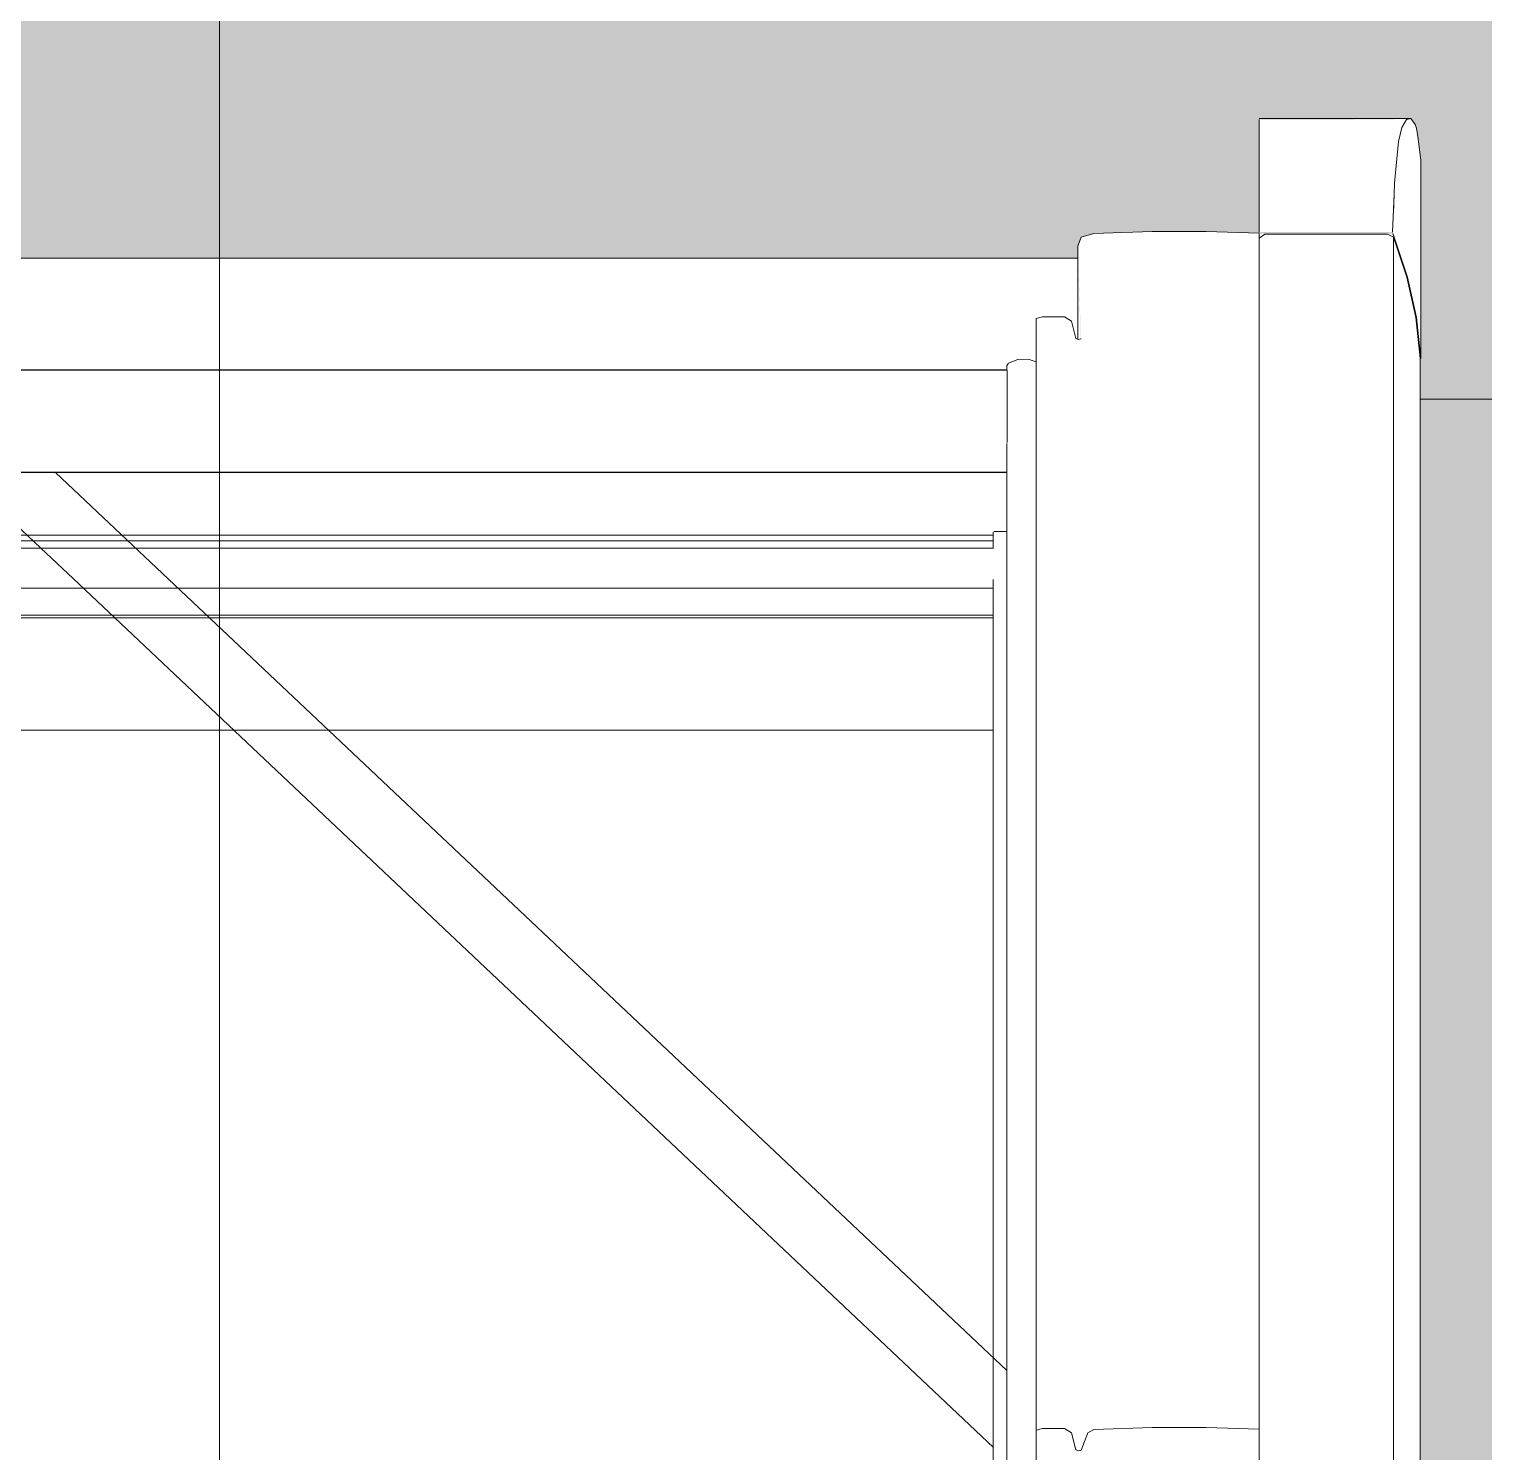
# Model space of a CAD drawing. Header units: metres. Extents: x -4 to 206, y -18 to 45.
# Drawn here: x 50.8279 to 51.2646, y -2.4431 to -2.016 of the extents above; entities that cross this region are included whole.
import ezdxf

# ---------------------------------------------------------------- set-up
doc = ezdxf.new("R2010")
doc.units = ezdxf.units.M
doc.header["$MEASUREMENT"] = 0
doc.set_wipeout_variables(frame=1)
doc.linetypes.add('Untersicht', pattern=[0.001, 0.0005, -0.0005])
doc.linetypes.add('Wipeout_Contour', pattern=[1, 0, -1])
for name, color, linetype in [('3._DD PP STG2_4_325 Dachfenster', 7, 'Continuous'), ('3._DD PP STG2_4_330 Dachaufbau', 7, 'Continuous'), ('3._DD PP STG2_4_851 Marker Schnitt', 7, 'Continuous')]:
    doc.layers.add(name, color=color, linetype=linetype)

msp = doc.modelspace()

# ---------------------------------------------------------------- linework, layer by layer
at = {"layer": '3._DD PP STG2_4_325 Dachfenster', "color": 7, "linetype": 'Continuous', "lineweight": 13, "ltscale": 1000, "true_color": 0xf4f4f4, "flags": 128}
for points in [[(51.1173, -2.24616), (50.5227, -2.24616)], [(50.5227, -2.2905), (51.1173, -2.2905)]]:
    msp.add_lwpolyline(points, dxfattribs=at)

# ---------------------------------------------------------------- wipeouts: each hides what was drawn before it
at = {"color": 254, "linetype": 'Wipeout_Contour', "lineweight": 0, "ltscale": 201.659994}
msp.add_wipeout([(51.19688, -2.12353), (49.53688, -2.12353), (49.53688, -2.14828), (51.19688, -2.14828)], dxfattribs=at).dxf.layer = '3._DD PP STG2_4_330 Dachaufbau'

# ---------------------------------------------------------------- next in the draw order: hatches: boundary and pattern name
at = {"layer": '3._DD PP STG2_4_330 Dachaufbau', "linetype": 'Continuous', "lineweight": 0, "true_color": 0x000000}
h = msp.add_hatch(color=18, dxfattribs=at)
h.paths.add_polyline_path([(52.21751, -4.33875), (52.2306, -1.28352), (45.62089, -1.28352), (45.62089, -1.29871), (48.77503, -1.29871), (48.77503, -4.33875)])
h.paths.add_polyline_path([(49.53688, -3.72888), (49.53688, -2.12353), (51.19688, -2.12353), (51.19688, -3.72888)], flags=0)

# ---------------------------------------------------------------- next in the draw order: linework, layer by layer
at = {"layer": '3._DD PP STG2_4_330 Dachaufbau', "color": 7, "linetype": 'Continuous', "lineweight": 18, "ltscale": 1000, "flags": 128}
msp.add_lwpolyline([(51.19688, -2.12353), (49.53688, -2.12353)], dxfattribs=at)
at = {"layer": '3._DD PP STG2_4_851 Marker Schnitt', "color": 7, "linetype": 'Untersicht', "lineweight": 13, "ltscale": 1000}
msp.add_line((39.18451, -2.12704), (53.15, -2.12704), dxfattribs=at)

# ---------------------------------------------------------------- next in the draw order: wipeouts: each hides what was drawn before it
at = {"color": 254, "linetype": 'Wipeout_Contour', "lineweight": 0, "ltscale": 203.469012}
msp.add_wipeout([(50.5185, -2.12907), (50.5185, -2.13338), (51.1215, -2.13338), (51.1215, -2.12907)], dxfattribs=at).dxf.layer = '3._DD PP STG2_4_325 Dachfenster'
at = {"color": 254, "linetype": 'Wipeout_Contour', "lineweight": 0, "ltscale": 203.47077}
msp.add_wipeout([(50.5186, -2.14116), (50.5186, -2.14222), (51.1214, -2.14222), (51.1214, -2.14116)], dxfattribs=at).dxf.layer = '3._DD PP STG2_4_325 Dachfenster'
at = {"color": 254, "linetype": 'Wipeout_Contour', "lineweight": 0, "ltscale": 204.833939}
msp.add_wipeout([(51.1429, -2.62022), (51.1437, -2.62022), (51.1437, -2.4426), (51.1429, -2.44281)], dxfattribs=at).dxf.layer = '3._DD PP STG2_4_325 Dachfenster'
at = {"color": 254, "linetype": 'Wipeout_Contour', "lineweight": 0, "ltscale": 201.669738}
msp.add_wipeout([(51.19688, -2.18363), (49.53688, -2.18363), (49.53688, -2.20131), (51.19688, -2.20131)], dxfattribs=at).dxf.layer = '3._DD PP STG2_4_330 Dachaufbau'

# ---------------------------------------------------------------- next in the draw order: linework, layer by layer
at = {"layer": '3._DD PP STG2_4_330 Dachaufbau', "color": 7, "linetype": 'Continuous', "lineweight": 18, "ltscale": 1000, "flags": 128}
msp.add_lwpolyline([(49.53688, -2.20131), (51.19688, -2.20131)], dxfattribs=at)

# ---------------------------------------------------------------- next in the draw order: wipeouts: each hides what was drawn before it
at = {"color": 254, "linetype": 'Wipeout_Contour', "lineweight": 0, "ltscale": 203.467768}
msp.add_wipeout([(50.5185, -2.11846), (50.5185, -2.12907), (51.1215, -2.12907), (51.1215, -2.11846)], dxfattribs=at).dxf.layer = '3._DD PP STG2_4_325 Dachfenster'
at = {"color": 254, "linetype": 'Wipeout_Contour', "lineweight": 0, "ltscale": 203.469797}
msp.add_wipeout([(50.5185, -2.1384), (51.1215, -2.1384), (51.1215, -2.13338), (50.5185, -2.13338)], dxfattribs=at).dxf.layer = '3._DD PP STG2_4_325 Dachfenster'
at = {"color": 254, "linetype": 'Wipeout_Contour', "lineweight": 0, "ltscale": 203.470913}
msp.add_wipeout([(50.5186, -2.14222), (50.5186, -2.14286), (51.1214, -2.14286), (51.1214, -2.14222)], dxfattribs=at).dxf.layer = '3._DD PP STG2_4_325 Dachfenster'
at = {"color": 254, "linetype": 'Wipeout_Contour', "lineweight": 0, "ltscale": 204.830757}
msp.add_wipeout([(51.1421, -2.62022), (51.1429, -2.62022), (51.1429, -2.44281), (51.1421, -2.44253)], dxfattribs=at).dxf.layer = '3._DD PP STG2_4_325 Dachfenster'
at = {"color": 254, "linetype": 'Wipeout_Contour', "lineweight": 0, "ltscale": 201.66516}
msp.add_wipeout([(51.19688, -2.14828), (49.53688, -2.14828), (49.53688, -2.18363), (51.19688, -2.18363)], dxfattribs=at).dxf.layer = '3._DD PP STG2_4_330 Dachaufbau'

# ---------------------------------------------------------------- next in the draw order: linework, layer by layer
at = {"layer": '3._DD PP STG2_4_330 Dachaufbau', "color": 7, "linetype": 'Continuous', "lineweight": 18, "ltscale": 1000, "flags": 128}
msp.add_lwpolyline([(51.19688, -3.72888), (51.19688, -2.12353)], dxfattribs=at)

# ---------------------------------------------------------------- next in the draw order: wipeouts: each hides what was drawn before it
at = {"color": 254, "linetype": 'Wipeout_Contour', "lineweight": 0, "ltscale": 203.471026}
msp.add_wipeout([(50.5186, -2.14286), (50.5186, -2.14356), (51.1214, -2.14356), (51.1214, -2.14286)], dxfattribs=at).dxf.layer = '3._DD PP STG2_4_325 Dachfenster'
at = {"color": 254, "linetype": 'Wipeout_Contour', "lineweight": 0, "ltscale": 204.827381}
msp.add_wipeout([(51.1408, -2.62022), (51.1421, -2.62022), (51.1421, -2.44253), (51.1408, -2.43737)], dxfattribs=at).dxf.layer = '3._DD PP STG2_4_325 Dachfenster'

# ---------------------------------------------------------------- next in the draw order: wipeouts: each hides what was drawn before it
at = {"color": 254, "linetype": 'Wipeout_Contour', "lineweight": 0, "ltscale": 305.202313}
msp.add_wipeout([(50.5185, -2.13925), (50.5185, -2.1401), (50.5186, -2.14116), (51.1214, -2.14116), (51.1214, -2.14037), (51.1215, -2.13925)], dxfattribs=at).dxf.layer = '3._DD PP STG2_4_325 Dachfenster'
at = {"color": 254, "linetype": 'Wipeout_Contour', "lineweight": 0, "ltscale": 203.47155}
msp.add_wipeout([(50.5186, -2.14901), (51.1214, -2.14901), (51.1214, -2.14356), (50.5186, -2.14356)], dxfattribs=at).dxf.layer = '3._DD PP STG2_4_325 Dachfenster'
at = {"color": 254, "linetype": 'Wipeout_Contour', "lineweight": 0, "ltscale": 204.801714}
msp.add_wipeout([(51.1321, -2.62022), (51.1387, -2.62022), (51.1387, -2.43609), (51.1321, -2.43609)], dxfattribs=at).dxf.layer = '3._DD PP STG2_4_325 Dachfenster'
at = {"color": 254, "linetype": 'Wipeout_Contour', "lineweight": 0, "ltscale": 204.840349}
msp.add_wipeout([(51.1437, -2.62022), (51.1457, -2.62022), (51.1457, -2.43744), (51.1437, -2.4426)], dxfattribs=at).dxf.layer = '3._DD PP STG2_4_325 Dachfenster'

# ---------------------------------------------------------------- next in the draw order: wipeouts: each hides what was drawn before it
at = {"color": 254, "linetype": 'Wipeout_Contour', "lineweight": 0, "ltscale": 203.470287}
msp.add_wipeout([(50.5185, -2.1384), (50.5185, -2.13925), (51.1215, -2.13925), (51.1215, -2.1384)], dxfattribs=at).dxf.layer = '3._DD PP STG2_4_325 Dachfenster'
at = {"color": 254, "linetype": 'Wipeout_Contour', "lineweight": 0, "ltscale": 204.78486}
msp.add_wipeout([(51.1302, -2.62022), (51.1321, -2.62022), (51.1321, -2.43609), (51.1302, -2.43659)], dxfattribs=at).dxf.layer = '3._DD PP STG2_4_325 Dachfenster'
at = {"color": 254, "linetype": 'Wipeout_Contour', "lineweight": 0, "ltscale": 204.819425}
msp.add_wipeout([(51.1387, -2.62022), (51.1408, -2.62022), (51.1408, -2.43737), (51.1387, -2.43609)], dxfattribs=at).dxf.layer = '3._DD PP STG2_4_325 Dachfenster'
at = {"color": 254, "linetype": 'Wipeout_Contour', "lineweight": 0, "ltscale": 204.846756}
msp.add_wipeout([(51.1457, -2.62022), (51.1475, -2.62022), (51.1475, -2.43638), (51.1457, -2.43744)], dxfattribs=at).dxf.layer = '3._DD PP STG2_4_325 Dachfenster'

# ---------------------------------------------------------------- next in the draw order: wipeouts: each hides what was drawn before it
at = {"color": 254, "linetype": 'Wipeout_Contour', "lineweight": 0, "ltscale": 255.580879}
msp.add_wipeout([(51.1436, -2.10894), (51.1429, -2.10913), (51.1429, -2.44281), (51.1437, -2.4426), (51.1437, -2.10888)], dxfattribs=at).dxf.layer = '3._DD PP STG2_4_325 Dachfenster'
at = {"color": 254, "linetype": 'Wipeout_Contour', "lineweight": 0, "ltscale": 204.885339}
msp.add_wipeout([(51.1475, -2.62022), (51.1651, -2.62022), (51.1651, -2.43581), (51.1475, -2.43638)], dxfattribs=at).dxf.layer = '3._DD PP STG2_4_325 Dachfenster'

# ---------------------------------------------------------------- next in the draw order: wipeouts: each hides what was drawn before it
at = {"color": 254, "linetype": 'Wipeout_Contour', "lineweight": 0, "ltscale": 204.778632}
msp.add_wipeout([(51.1421, -2.10884), (51.1408, -2.10368), (51.1408, -2.43737), (51.1421, -2.44253)], dxfattribs=at).dxf.layer = '3._DD PP STG2_4_325 Dachfenster'
at = {"color": 254, "linetype": 'Wipeout_Contour', "lineweight": 0, "ltscale": 204.952705}
msp.add_wipeout([(51.1651, -2.62022), (51.1813, -2.62022), (51.1813, -2.43581), (51.1651, -2.43581)], dxfattribs=at).dxf.layer = '3._DD PP STG2_4_325 Dachfenster'

# ---------------------------------------------------------------- next in the draw order: wipeouts: each hides what was drawn before it
at = {"color": 254, "linetype": 'Wipeout_Contour', "lineweight": 0, "ltscale": 204.754059}
msp.add_wipeout([(51.1321, -2.10241), (51.1321, -2.43609), (51.1387, -2.43609), (51.1387, -2.10241)], dxfattribs=at).dxf.layer = '3._DD PP STG2_4_325 Dachfenster'
at = {"color": 254, "linetype": 'Wipeout_Contour', "lineweight": 0, "ltscale": 204.791602}
msp.add_wipeout([(51.1457, -2.10372), (51.1437, -2.10888), (51.1437, -2.4426), (51.1457, -2.43744)], dxfattribs=at).dxf.layer = '3._DD PP STG2_4_325 Dachfenster'
at = {"color": 254, "linetype": 'Wipeout_Contour', "lineweight": 0, "ltscale": 205.016961}
msp.add_wipeout([(51.1813, -2.62022), (51.1972, -2.62022), (51.1972, -2.43632), (51.1813, -2.43581)], dxfattribs=at).dxf.layer = '3._DD PP STG2_4_325 Dachfenster'

# ---------------------------------------------------------------- next in the draw order: wipeouts: each hides what was drawn before it
at = {"color": 254, "linetype": 'Wipeout_Contour', "lineweight": 0, "ltscale": 204.737086}
msp.add_wipeout([(51.1302, -2.43659), (51.1321, -2.43609), (51.1321, -2.10241), (51.1302, -2.10291)], dxfattribs=at).dxf.layer = '3._DD PP STG2_4_325 Dachfenster'
at = {"color": 254, "linetype": 'Wipeout_Contour', "lineweight": 0, "ltscale": 204.798883}
msp.add_wipeout([(51.1457, -2.43744), (51.1475, -2.43638), (51.1475, -2.10266), (51.1457, -2.10372)], dxfattribs=at).dxf.layer = '3._DD PP STG2_4_325 Dachfenster'
at = {"color": 254, "linetype": 'Wipeout_Contour', "lineweight": 0, "ltscale": 204.783575}
msp.add_wipeout([(51.1429, -2.10913), (51.1421, -2.10884), (51.1421, -2.44253), (51.1429, -2.44281)], dxfattribs=at).dxf.layer = '3._DD PP STG2_4_325 Dachfenster'

# ---------------------------------------------------------------- next in the draw order: linework, layer by layer
at = {"layer": '3._DD PP STG2_4_325 Dachfenster', "color": 7, "linetype": 'Continuous', "lineweight": 13, "ltscale": 1000, "flags": 128}
for points in [[(51.1421, -2.44253), (51.1429, -2.44281)], [(51.1429, -2.44281), (51.1437, -2.4426)]]:
    msp.add_lwpolyline(points, dxfattribs=at)

# ---------------------------------------------------------------- next in the draw order: wipeouts: each hides what was drawn before it
at = {"color": 254, "linetype": 'Wipeout_Contour', "lineweight": 0, "ltscale": 204.771477}
msp.add_wipeout([(51.1387, -2.10241), (51.1387, -2.43609), (51.1408, -2.43737), (51.1408, -2.10368)], dxfattribs=at).dxf.layer = '3._DD PP STG2_4_325 Dachfenster'
at = {"color": 254, "linetype": 'Wipeout_Contour', "lineweight": 0, "ltscale": 204.837542}
msp.add_wipeout([(51.1475, -2.10266), (51.1475, -2.43638), (51.1651, -2.43581), (51.1651, -2.10209)], dxfattribs=at).dxf.layer = '3._DD PP STG2_4_325 Dachfenster'

# ---------------------------------------------------------------- next in the draw order: linework, layer by layer
at = {"layer": '3._DD PP STG2_4_325 Dachfenster', "color": 7, "linetype": 'Continuous', "lineweight": 13, "ltscale": 1000, "flags": 128}
for points in [[(51.1387, -2.43609), (51.1408, -2.43737)], [(51.1457, -2.43744), (51.1475, -2.43638)], [(51.1408, -2.43737), (51.1421, -2.44253)], [(51.1437, -2.4426), (51.1457, -2.43744)]]:
    msp.add_lwpolyline(points, dxfattribs=at)

# ---------------------------------------------------------------- next in the draw order: wipeouts: each hides what was drawn before it
at = {"color": 254, "linetype": 'Wipeout_Contour', "lineweight": 0, "ltscale": 154.085473}
msp.add_wipeout([(51.1427, -2.08116), (51.1427, -2.10906), (51.1436, -2.10894)], dxfattribs=at).dxf.layer = '3._DD PP STG2_4_325 Dachfenster'
at = {"color": 254, "linetype": 'Wipeout_Contour', "lineweight": 0, "ltscale": 204.905055}
msp.add_wipeout([(51.1651, -2.10209), (51.1651, -2.43581), (51.1813, -2.43581), (51.1813, -2.10209)], dxfattribs=at).dxf.layer = '3._DD PP STG2_4_325 Dachfenster'

# ---------------------------------------------------------------- next in the draw order: wipeouts: each hides what was drawn before it
at = {"color": 254, "linetype": 'Wipeout_Contour', "lineweight": 0, "ltscale": 205.082428}
msp.add_wipeout([(51.14371, -2.07849), (51.1427, -2.08116), (51.1437, -2.10881), (51.1457, -2.10372)], dxfattribs=at).dxf.layer = '3._DD PP STG2_4_325 Dachfenster'
at = {"color": 254, "linetype": 'Wipeout_Contour', "lineweight": 0, "ltscale": 204.969207}
msp.add_wipeout([(51.1813, -2.43581), (51.1972, -2.43632), (51.1972, -2.10261), (51.1813, -2.10209)], dxfattribs=at).dxf.layer = '3._DD PP STG2_4_325 Dachfenster'

# ---------------------------------------------------------------- next in the draw order: wipeouts: each hides what was drawn before it
at = {"color": 254, "linetype": 'Wipeout_Contour', "lineweight": 0, "ltscale": 153.565182}
msp.add_wipeout([(51.1475, -2.10266), (51.1437, -2.0784), (51.1457, -2.10372)], dxfattribs=at).dxf.layer = '3._DD PP STG2_4_325 Dachfenster'

# ---------------------------------------------------------------- next in the draw order: wipeouts: each hides what was drawn before it
at = {"color": 254, "linetype": 'Wipeout_Contour', "lineweight": 0, "ltscale": 153.055021}
msp.add_wipeout([(51.1475, -2.07734), (51.1437, -2.0784), (51.1475, -2.10266)], dxfattribs=at).dxf.layer = '3._DD PP STG2_4_325 Dachfenster'

# ---------------------------------------------------------------- next in the draw order: linework, layer by layer
at = {"layer": '3._DD PP STG2_4_325 Dachfenster', "color": 7, "linetype": 'Continuous', "lineweight": 13, "ltscale": 1000, "flags": 128}
msp.add_lwpolyline([(51.1427, -2.08116), (51.1437, -2.0784)], dxfattribs=at)

# ---------------------------------------------------------------- next in the draw order: wipeouts: each hides what was drawn before it
at = {"color": 254, "linetype": 'Wipeout_Contour', "lineweight": 0, "ltscale": 204.80523}
msp.add_wipeout([(51.1651, -2.07678), (51.1475, -2.07734), (51.1475, -2.10266), (51.1651, -2.10209)], dxfattribs=at).dxf.layer = '3._DD PP STG2_4_325 Dachfenster'
at = {"color": 254, "linetype": 'Wipeout_Contour', "lineweight": 0, "ltscale": 203.462331}
msp.add_wipeout([(50.4973, -2.09675), (51.1427, -2.09675), (51.1427, -2.0848), (50.4973, -2.0848)], dxfattribs=at).dxf.layer = '3._DD PP STG2_4_325 Dachfenster'

# ---------------------------------------------------------------- next in the draw order: linework, layer by layer
at = {"layer": '3._DD PP STG2_4_325 Dachfenster', "color": 7, "linetype": 'Continuous', "lineweight": 13, "ltscale": 1000, "flags": 128}
msp.add_lwpolyline([(50.4973, -2.08473), (51.1427, -2.08473)], dxfattribs=at)

# ---------------------------------------------------------------- next in the draw order: wipeouts: each hides what was drawn before it
at = {"color": 254, "linetype": 'Wipeout_Contour', "lineweight": 0, "ltscale": 204.873158}
msp.add_wipeout([(51.1651, -2.07678), (51.1651, -2.10209), (51.1813, -2.10209), (51.1813, -2.07678)], dxfattribs=at).dxf.layer = '3._DD PP STG2_4_325 Dachfenster'
at = {"color": 254, "linetype": 'Wipeout_Contour', "lineweight": 0, "ltscale": 813.861483}
msp.add_wipeout([(50.4973, -2.10906), (50.4979, -2.10884), (50.4992, -2.10368), (50.5013, -2.10241), (50.5079, -2.10241), (50.5098, -2.10291), (50.5098, -2.11132), (51.1302, -2.11132), (51.1302, -2.10291), (51.1321, -2.10241), (51.1387, -2.10241), (51.1408, -2.10368), (51.1421, -2.10884), (51.1427, -2.10906), (51.1427, -2.09675), (50.4973, -2.09675)], dxfattribs=at).dxf.layer = '3._DD PP STG2_4_325 Dachfenster'

# ---------------------------------------------------------------- next in the draw order: linework, layer by layer
at = {"layer": '3._DD PP STG2_4_325 Dachfenster', "color": 7, "linetype": 'Continuous', "lineweight": 13, "ltscale": 1000, "flags": 128}
for points in [[(51.1427, -2.10906), (51.1427, -2.08116)], [(51.1302, -2.10291), (51.1321, -2.10241), (51.1387, -2.10241)], [(51.1387, -2.10241), (51.1408, -2.10368)], [(51.1408, -2.10368), (51.1421, -2.10884)], [(51.1421, -2.10884), (51.1429, -2.10913)], [(51.1429, -2.10913), (51.1436, -2.10894)]]:
    msp.add_lwpolyline(points, dxfattribs=at)

# ---------------------------------------------------------------- next in the draw order: wipeouts: each hides what was drawn before it
at = {"color": 254, "linetype": 'Wipeout_Contour', "lineweight": 0, "ltscale": 204.936979}
msp.add_wipeout([(51.1813, -2.07678), (51.1813, -2.10209), (51.1972, -2.10261), (51.1972, -2.07729)], dxfattribs=at).dxf.layer = '3._DD PP STG2_4_325 Dachfenster'
at = {"color": 254, "linetype": 'Wipeout_Contour', "lineweight": 0, "ltscale": 712.177116}
msp.add_wipeout([(50.5098, -2.11132), (50.5098, -2.11589), (50.5122, -2.11507), (50.5153, -2.11514), (50.5181, -2.11627), (50.5186, -2.11712), (50.5186, -2.11825), (51.1214, -2.11825), (51.1214, -2.11712), (51.1219, -2.11627), (51.1247, -2.11514), (51.1278, -2.11507), (51.1302, -2.11589), (51.1302, -2.11132)], dxfattribs=at).dxf.layer = '3._DD PP STG2_4_325 Dachfenster'

# ---------------------------------------------------------------- next in the draw order: wipeouts: each hides what was drawn before it
at = {"color": 254, "linetype": 'Wipeout_Contour', "lineweight": 0, "ltscale": 613.051283}
msp.add_wipeout([(51.1972, -2.07737), (51.1972, -2.07877), (51.1989, -2.07751), (51.2357, -2.07751), (51.2375, -2.07847), (51.2415, -2.09042), (51.2442, -2.10259), (51.2455, -2.11484), (51.2444, -2.10259), (51.2417, -2.09042), (51.2377, -2.07847), (51.23728, -2.07737)], dxfattribs=at).dxf.layer = '3._DD PP STG2_4_325 Dachfenster'
at = {"color": 254, "linetype": 'Wipeout_Contour', "lineweight": 0, "ltscale": 307.81518}
msp.add_wipeout([(51.1219, -2.11627), (51.1214, -2.11712), (51.1214, -2.11825), (51.1215, -2.1401), (51.1214, -2.62022), (51.1219, -2.62022)], dxfattribs=at).dxf.layer = '3._DD PP STG2_4_325 Dachfenster'
at = {"color": 254, "linetype": 'Wipeout_Contour', "lineweight": 0, "ltscale": 204.747969}
msp.add_wipeout([(51.1302, -2.11589), (51.1278, -2.11507), (51.1278, -2.62022), (51.1302, -2.62022)], dxfattribs=at).dxf.layer = '3._DD PP STG2_4_325 Dachfenster'

# ---------------------------------------------------------------- next in the draw order: linework, layer by layer
at = {"layer": '3._DD PP STG2_4_325 Dachfenster', "color": 7, "linetype": 'Continuous', "lineweight": 13, "ltscale": 1000, "flags": 128}
for points in [[(51.1302, -2.10291), (51.1302, -2.43659), (51.1302, -2.62022)], [(51.1302, -2.43659), (51.1321, -2.43609), (51.1387, -2.43609)]]:
    msp.add_lwpolyline(points, dxfattribs=at)

# ---------------------------------------------------------------- next in the draw order: wipeouts: each hides what was drawn before it
at = {"color": 254, "linetype": 'Wipeout_Contour', "lineweight": 0, "ltscale": 359.508771}
msp.add_wipeout([(51.2377, -2.07847), (51.2417, -2.09042), (51.2417, -2.04309), (51.24, -2.04549), (51.23903, -2.04971), (51.23782, -2.06223), (51.2377, -2.06543)], dxfattribs=at).dxf.layer = '3._DD PP STG2_4_325 Dachfenster'
at = {"color": 254, "linetype": 'Wipeout_Contour', "lineweight": 0, "ltscale": 204.725235}
msp.add_wipeout([(51.1219, -2.11627), (51.1219, -2.62022), (51.1247, -2.62022), (51.1247, -2.11514)], dxfattribs=at).dxf.layer = '3._DD PP STG2_4_325 Dachfenster'

# ---------------------------------------------------------------- next in the draw order: linework, layer by layer
at = {"layer": '3._DD PP STG2_4_325 Dachfenster', "color": 7, "linetype": 'Continuous', "lineweight": 13, "ltscale": 1000, "flags": 128}
for points in [[(51.1214, -2.11712), (51.1219, -2.11627)], [(51.1214, -2.11712), (51.1214, -2.11825)], [(50.5185, -2.11825), (51.1215, -2.11825)], [(51.1215, -2.1401), (51.1215, -2.13925), (51.1215, -2.1384), (51.1215, -2.13338), (51.1215, -2.12907), (51.1215, -2.11846)]]:
    msp.add_lwpolyline(points, dxfattribs=at)

# ---------------------------------------------------------------- next in the draw order: wipeouts: each hides what was drawn before it
at = {"color": 254, "linetype": 'Wipeout_Contour', "lineweight": 0, "ltscale": 205.080516}
msp.add_wipeout([(51.1972, -2.04315), (51.1972, -2.04549), (51.24, -2.04549), (51.2414, -2.04315)], dxfattribs=at).dxf.layer = '3._DD PP STG2_4_325 Dachfenster'
at = {"color": 254, "linetype": 'Wipeout_Contour', "lineweight": 0, "ltscale": 205.074934}
msp.add_wipeout([(51.1972, -2.04971), (51.1972, -2.06223), (51.23782, -2.06223), (51.23903, -2.04971)], dxfattribs=at).dxf.layer = '3._DD PP STG2_4_325 Dachfenster'
at = {"color": 254, "linetype": 'Wipeout_Contour', "lineweight": 0, "ltscale": 204.736896}
msp.add_wipeout([(51.1247, -2.11514), (51.1247, -2.62022), (51.1278, -2.62022), (51.1278, -2.11507)], dxfattribs=at).dxf.layer = '3._DD PP STG2_4_325 Dachfenster'
at = {"color": 254, "linetype": 'Wipeout_Contour', "lineweight": 0, "ltscale": 152.711017}
msp.add_wipeout([(50.83587, -2.14908), (51.1214, -2.41874), (51.1214, -2.14908)], dxfattribs=at).dxf.layer = '3._DD PP STG2_4_325 Dachfenster'

# ---------------------------------------------------------------- next in the draw order: linework, layer by layer
at = {"layer": '3._DD PP STG2_4_325 Dachfenster', "color": 7, "linetype": 'Continuous', "lineweight": 13, "ltscale": 1000, "flags": 128}
for points in [[(51.1219, -2.11627), (51.1247, -2.11514)], [(51.1247, -2.11514), (51.1278, -2.11507)], [(51.1278, -2.11507), (51.1302, -2.11589)]]:
    msp.add_lwpolyline(points, dxfattribs=at)

# ---------------------------------------------------------------- next in the draw order: wipeouts: each hides what was drawn before it
at = {"color": 254, "linetype": 'Wipeout_Contour', "lineweight": 0, "ltscale": 205.069346}
msp.add_wipeout([(51.1972, -2.04971), (51.23903, -2.04971), (51.24, -2.04549), (51.1972, -2.04549)], dxfattribs=at).dxf.layer = '3._DD PP STG2_4_325 Dachfenster'
at = {"color": 254, "linetype": 'Wipeout_Contour', "lineweight": 0, "ltscale": 255.833989}
msp.add_wipeout([(51.1972, -2.06223), (51.1972, -2.07694), (51.23719, -2.07694), (51.2377, -2.06543), (51.23782, -2.06223)], dxfattribs=at).dxf.layer = '3._DD PP STG2_4_325 Dachfenster'
at = {"color": 254, "linetype": 'Wipeout_Contour', "lineweight": 0, "ltscale": 407.052939}
msp.add_wipeout([(50.5186, -2.41874), (50.5186, -2.44348), (50.70574, -2.62022), (50.93426, -2.62022), (51.1214, -2.44348), (51.1214, -2.41874), (50.83587, -2.14908), (50.80413, -2.14908)], dxfattribs=at).dxf.layer = '3._DD PP STG2_4_325 Dachfenster'

# ---------------------------------------------------------------- next in the draw order: linework, layer by layer
at = {"layer": '3._DD PP STG2_4_325 Dachfenster', "color": 7, "linetype": 'Continuous', "lineweight": 13, "ltscale": 1000, "flags": 128}
for points in [[(51.1214, -2.14037), (51.1214, -2.62022)], [(50.5186, -2.14901), (51.1214, -2.14901)], [(50.5186, -2.14908), (51.1214, -2.14908)], [(50.83587, -2.14908), (51.1214, -2.41874)], [(50.82, -2.16096), (50.83146, -2.17178), (50.84119, -2.18097), (51.11743, -2.44186)], [(50.5227, -2.16789), (51.1173, -2.16789)], [(50.5227, -2.16959), (51.1173, -2.16959)], [(51.1173, -2.16704), (51.1173, -2.17178)], [(51.1214, -2.16683), (51.1175, -2.16683)], [(50.52257, -2.17178), (51.11743, -2.17178)], [(51.1173, -2.18125), (51.1173, -2.62022)], [(50.5227, -2.1838), (51.1173, -2.1838)], [(50.5227, -2.19193), (51.1173, -2.19193)], [(50.5227, -2.19271), (51.1173, -2.19271)], [(50.5227, -2.22644), (51.1173, -2.22644)]]:
    msp.add_lwpolyline(points, dxfattribs=at)
at = {"layer": '3._DD PP STG2_4_851 Marker Schnitt', "color": 7, "linetype": 'Untersicht', "lineweight": 13, "ltscale": 1000}
msp.add_line((50.88506, 1.99629), (50.88506, -15.74211), dxfattribs=at)

# ---------------------------------------------------------------- next in the draw order: wipeouts: each hides what was drawn before it
at = {"color": 254, "linetype": 'Wipeout_Contour', "lineweight": 0, "ltscale": 307.451277}
msp.add_wipeout([(51.2417, -2.04309), (51.2417, -2.09042), (51.2444, -2.10259), (51.2444, -2.04576), (51.24401, -2.04464), (51.2427, -2.04279)], dxfattribs=at).dxf.layer = '3._DD PP STG2_4_325 Dachfenster'
at = {"color": 254, "linetype": 'Wipeout_Contour', "lineweight": 0, "ltscale": 153.360427}
msp.add_wipeout([(51.23719, -2.07694), (51.2377, -2.07847), (51.2377, -2.06543)], dxfattribs=at).dxf.layer = '3._DD PP STG2_4_325 Dachfenster'
at = {"color": 254, "linetype": 'Wipeout_Contour', "lineweight": 0, "ltscale": 205.023877}
msp.add_wipeout([(51.1972, -2.07877), (51.1972, -2.6494), (51.1989, -2.6494), (51.1989, -2.07751)], dxfattribs=at).dxf.layer = '3._DD PP STG2_4_325 Dachfenster'

# ---------------------------------------------------------------- next in the draw order: wipeouts: each hides what was drawn before it
at = {"color": 254, "linetype": 'Wipeout_Contour', "lineweight": 0, "ltscale": 153.319901}
msp.add_wipeout([(51.1972, -2.04279), (51.2414, -2.04315), (51.2427, -2.04279)], dxfattribs=at).dxf.layer = '3._DD PP STG2_4_325 Dachfenster'
at = {"color": 254, "linetype": 'Wipeout_Contour', "lineweight": 0, "ltscale": 256.514844}
msp.add_wipeout([(51.24493, -2.04893), (51.2444, -2.04576), (51.2444, -2.10259), (51.2457, -2.11484), (51.2457, -2.05543)], dxfattribs=at).dxf.layer = '3._DD PP STG2_4_325 Dachfenster'
at = {"color": 254, "linetype": 'Wipeout_Contour', "lineweight": 0, "ltscale": 256.972711}
msp.add_wipeout([(51.2375, -2.07847), (51.2375, -2.65014), (51.2377, -2.65066), (51.2415, -2.66201), (51.2415, -2.09042)], dxfattribs=at).dxf.layer = '3._DD PP STG2_4_325 Dachfenster'

# ---------------------------------------------------------------- next in the draw order: linework, layer by layer
at = {"layer": '3._DD PP STG2_4_325 Dachfenster', "color": 7, "linetype": 'Continuous', "lineweight": 13, "ltscale": 1000, "flags": 128}
msp.add_lwpolyline([(51.2427, -2.04279), (51.1972, -2.04279)], dxfattribs=at)

# ---------------------------------------------------------------- next in the draw order: wipeouts: each hides what was drawn before it
at = {"color": 254, "linetype": 'Wipeout_Contour', "lineweight": 0, "ltscale": 205.100692}
msp.add_wipeout([(51.1989, -2.07751), (51.1989, -2.6494), (51.2357, -2.6494), (51.2357, -2.07751)], dxfattribs=at).dxf.layer = '3._DD PP STG2_4_325 Dachfenster'
at = {"color": 254, "linetype": 'Wipeout_Contour', "lineweight": 0, "ltscale": 256.903192}
msp.add_wipeout([(51.2455, -2.11484), (51.2442, -2.10259), (51.2442, -2.67388), (51.2444, -2.67478), (51.2455, -2.68514)], dxfattribs=at).dxf.layer = '3._DD PP STG2_4_325 Dachfenster'

# ---------------------------------------------------------------- next in the draw order: linework, layer by layer
at = {"layer": '3._DD PP STG2_4_325 Dachfenster', "color": 7, "linetype": 'Continuous', "lineweight": 13, "ltscale": 1000, "flags": 128}
for points in [[(51.1972, -2.07694), (51.1972, -2.06223), (51.1972, -2.04971), (51.1972, -2.04549), (51.1972, -2.04315)], [(51.1437, -2.0784), (51.1475, -2.07734), (51.1651, -2.07678), (51.1813, -2.07678), (51.1972, -2.07729)], [(51.1972, -2.07877), (51.1972, -2.07737)], [(51.1989, -2.07751), (51.1972, -2.07877)], [(51.1972, -2.07877), (51.1972, -2.6494)], [(51.1475, -2.43638), (51.1651, -2.43581), (51.1813, -2.43581), (51.1972, -2.43632)]]:
    msp.add_lwpolyline(points, dxfattribs=at)

# ---------------------------------------------------------------- next in the draw order: wipeouts: each hides what was drawn before it
at = {"color": 254, "linetype": 'Wipeout_Contour', "lineweight": 0, "ltscale": 256.198075}
msp.add_wipeout([(51.2357, -2.6494), (51.23717, -2.6494), (51.2375, -2.65014), (51.2375, -2.07847), (51.2357, -2.07751)], dxfattribs=at).dxf.layer = '3._DD PP STG2_4_325 Dachfenster'
at = {"color": 254, "linetype": 'Wipeout_Contour', "lineweight": 0, "ltscale": 256.969021}
msp.add_wipeout([(51.2415, -2.09042), (51.2415, -2.66201), (51.2417, -2.66261), (51.2442, -2.67388), (51.2442, -2.10259)], dxfattribs=at).dxf.layer = '3._DD PP STG2_4_325 Dachfenster'

# ---------------------------------------------------------------- next in the draw order: linework, layer by layer
at = {"layer": '3._DD PP STG2_4_325 Dachfenster', "color": 7, "linetype": 'Continuous', "lineweight": 13, "ltscale": 1000, "flags": 128}
for points in [[(51.23719, -2.07694), (51.2377, -2.06543), (51.23782, -2.06223), (51.23903, -2.04971), (51.24, -2.04549), (51.2414, -2.04315), (51.2427, -2.04279), (51.24401, -2.04464), (51.2444, -2.04576), (51.24493, -2.04893), (51.2457, -2.05543)], [(51.2457, -2.11484), (51.2457, -2.05543)], [(51.2357, -2.07751), (51.1989, -2.07751)], [(51.2375, -2.07847), (51.2357, -2.07751)], [(51.2457, -2.11484), (51.2444, -2.10259), (51.2417, -2.09042), (51.2377, -2.07847), (51.23728, -2.07737)], [(51.2375, -2.07847), (51.2375, -2.65014)], [(51.2455, -2.11484), (51.2442, -2.10259), (51.2415, -2.09042), (51.2375, -2.07847)], [(51.2455, -2.11484), (51.2455, -2.68514)]]:
    msp.add_lwpolyline(points, dxfattribs=at)

doc.saveas('drawing.dxf')
